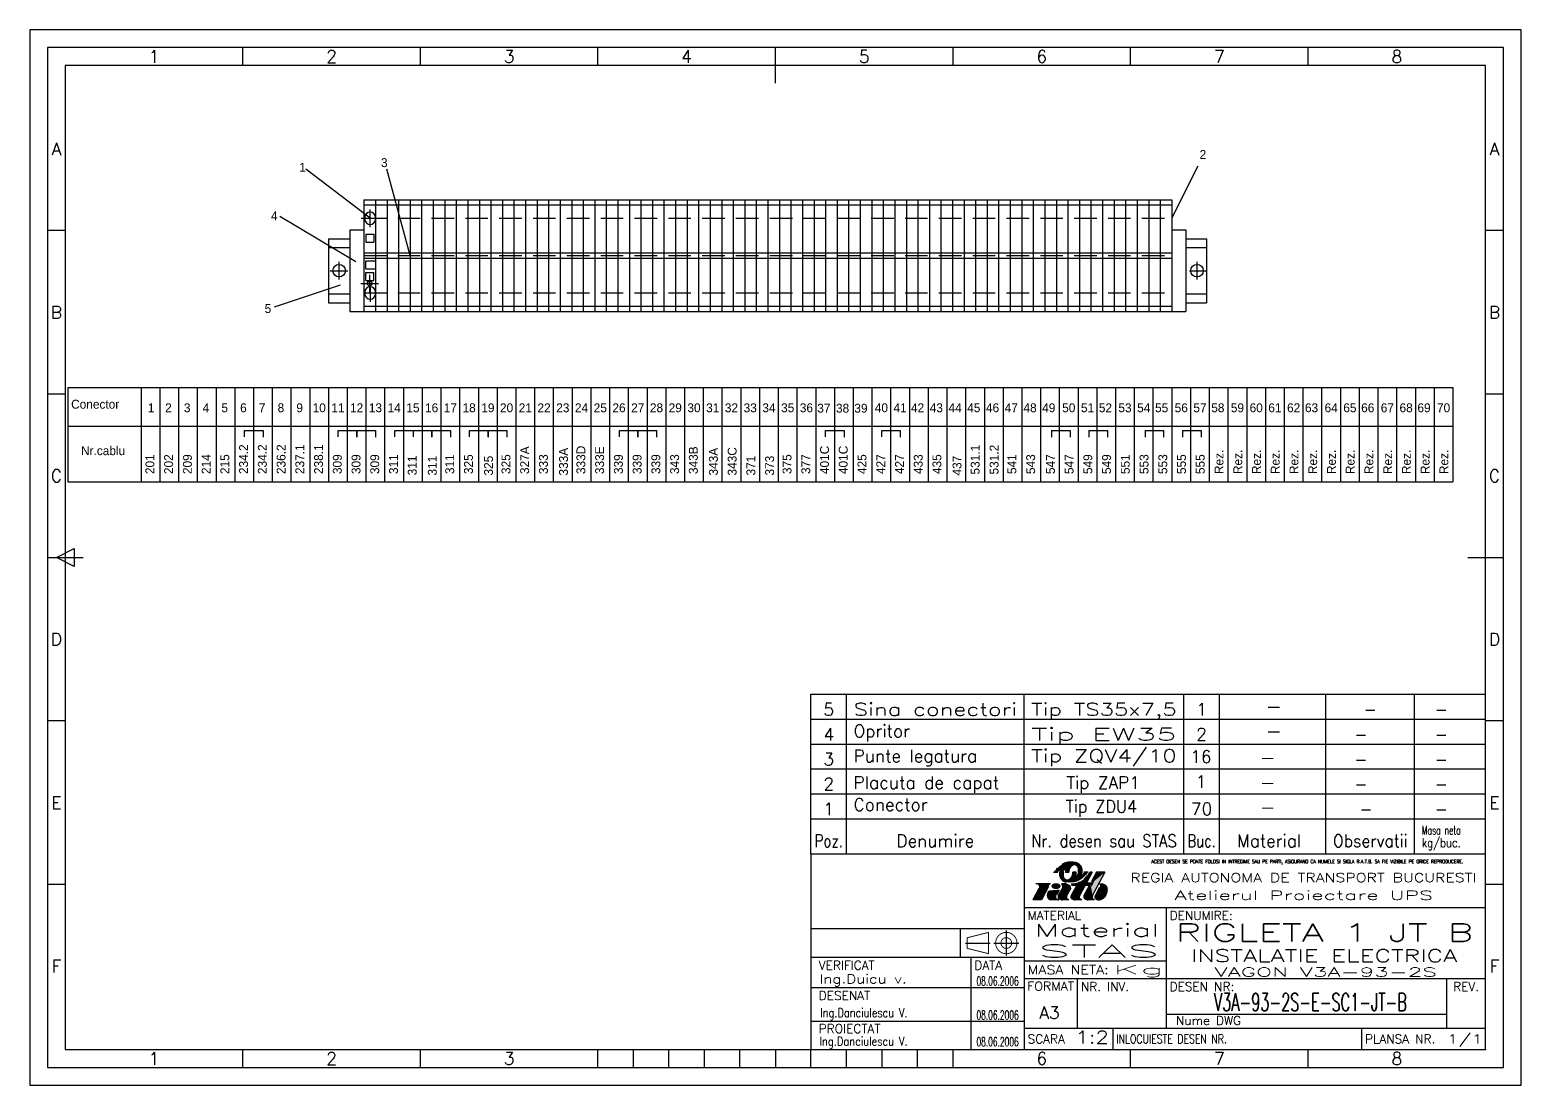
# Model space of a CAD drawing. Header units: millimetres. Extents: x 56 to 476, y 12 to 309.
import ezdxf
from ezdxf.enums import TextEntityAlignment as Align

# ---------------------------------------------------------------- set-up
doc = ezdxf.new("R2010")
doc.units = ezdxf.units.MM
doc.linetypes.add('DASHED2', pattern=[9.525, 6.35, -3.175])
doc.layers.add('LIN_GR', color=3, linetype='Continuous')
doc.layers.add('LIN_SUB', color=7, linetype='Continuous')
doc.styles.add('ISO', font='SIMPLEX.SHX')
doc.styles.add('ISOCP', font='SIMPLEX.SHX')
doc.styles.add('ROMANC', font='romanc')

# ---------------------------------------------------------------- blocks, each defined once
blk = doc.blocks.new('ind3_12')
at = {"color": 70}
for p, q in [((0, 55), (-190, 55)), ((-190, 55), (-190, 0)), ((-130, 55), (-130, 0)), ((-130, 40), (0, 40)), ((-190, 26), (-130, 26))]:
    blk.add_line(p, q, dxfattribs=at)
at = {"color": 40}
for p, q in [((-122.56, 46.63), (-126.68, 46.63)), ((-121.71, 49.9), (-120.46, 49.9)), ((-118.05, 46.63), (-119.46, 46.63)), ((-118.34, 49.9), (-117.36, 49.9)), ((-115.18, 46.28), (-116.74, 43.36)), ((-116.7, 46.63), (-116.29, 46.65)), ((-116.6, 46.28), (-115.18, 46.28)), ((-115.31, 49.9), (-116.29, 49.9)), ((-116.29, 46.65), (-115.69, 46.73)), ((-115.69, 46.73), (-115.27, 46.82)), ((-115.27, 46.82), (-114.78, 46.97)), ((-114.78, 46.97), (-114.27, 47.24)), ((-112.77, 46.28), (-114.38, 43.26)), ((-111.94, 49.9), (-113.19, 49.9)), ((-112.95, 48.16), (-112.68, 48.4)), ((-112.77, 46.28), (-111.36, 46.28)), ((-112.68, 48.4), (-112.61, 48.47)), ((-110.84, 49.9), (-112.41, 46.97)), ((-112.41, 46.97), (-110.99, 46.97)), ((-110.84, 49.9), (-111.36, 49.9)), ((-110.99, 46.97), (-111.36, 46.28)), ((-110.41, 47.32), (-111.15, 45.93)), ((-109.64, 49.9), (-111.01, 47.32)), ((-111.01, 47.32), (-110.41, 47.32)), ((-107.23, 49.9), (-110.77, 43.26)), ((-107.23, 49.9), (-109.64, 49.9)), ((-108.78, 46.63), (-108.09, 46.63)), ((-125.82, 45.38), (-127.54, 42.15)), ((-125.13, 42.15), (-127.54, 42.15)), ((-123.11, 45.94), (-125.13, 42.15)), ((-120.23, 42.15), (-122.21, 42.15)), ((-120.12, 44.91), (-120.81, 43.6)), ((-119.12, 45.67), (-120.36, 43.36)), ((-117.39, 42.15), (-119.15, 42.15)), ((-116.85, 45.42), (-118, 43.26)), ((-117.39, 42.15), (-117.72, 42.33)), ((-113.77, 42.15), (-115.53, 42.15)), ((-113.77, 42.15), (-114.1, 42.33)), ((-111.75, 45.93), (-113.13, 43.36)), ((-110.16, 42.15), (-111.92, 42.15)), ((-111.75, 45.93), (-111.15, 45.93)), ((-110.16, 42.15), (-110.49, 42.33)), ((-108.74, 45.59), (-109.99, 43.26))]:
    blk.add_line(p, q, dxfattribs=at)
at = {"color": 240}
for p, q in [((-90, 40), (-90, 6)), ((-130, 34), (-190, 34)), ((-148, 34), (-148, 26)), ((-146.5, 30), (-139.5, 30)), ((-138.5, 30), (-131.5, 30)), ((-135, 33.5), (-135, 26.5)), ((-145, 26), (-145, 0)), ((-130, 25), (-90, 25)), ((-190, 17.5), (-130, 17.5)), ((-130, 20), (0, 20)), ((-115, 20), (-115, 6)), ((-11, 20), (-11, 6)), ((-90, 10), (-11, 10)), ((-190, 8), (-130, 8)), ((-130, 6), (0, 6)), ((-105, 6), (-105, 0)), ((-35, 6), (-35, 0))]:
    blk.add_line(p, q, dxfattribs=at)
at = {"color": 40}
for points in [[(-114.74, 49.9, 0.04888), (-114.64, 50.37, 0.067418), (-114.64, 50.71, 0.012512), (-114.71, 51.12, 0.046313), (-114.74, 51.23, 0.02866), (-114.83, 51.43, 0.04799), (-114.9, 51.53, 0.027533), (-115.01, 51.65, 0.02878), (-115.12, 51.74, 0.020408), (-115.27, 51.85, 0.028785), (-115.38, 51.91, 0.02307), (-115.48, 51.96, 0.025276), (-115.58, 51.99, 0.029587), (-115.69, 52.01, 0.0261), (-115.8, 52.02, 0.034106), (-115.93, 52.02, 0.03305), (-116.05, 52, 0.031407), (-116.17, 51.97, 0.027201), (-116.3, 51.91, 0.027571), (-116.45, 51.82, 0.032433), (-116.58, 51.73, 0.017982), (-116.7, 51.62, 0.025528), (-116.79, 51.53, 0.009898), (-116.89, 51.41, 0.014131), (-116.96, 51.31, 0.005952), (-117.02, 51.22, 0.007874), (-117.06, 51.15, 0.013516), (-117.13, 51.03, 0.012262), (-117.2, 50.9, 0.010996), (-117.25, 50.78, 0.020912), (-117.28, 50.71, 0.006638), (-117.28, 50.69, 0.003922), (-117.3, 50.64, 0.014081), (-117.33, 50.52, 0.011261), (-117.36, 50.37, 0.018498), (-117.36, 50.34, 0.00311), (-117.38, 50.18, 0.039527), (-117.38, 50.07, 0.0256), (-117.36, 49.9)], [(-113.68, 49.9, 0.047001), (-113.61, 50.39, 0.072657), (-113.64, 50.71, 0.024176), (-113.81, 51.3, 0.05712), (-113.92, 51.53, 0.02409), (-114.05, 51.71, 0.014395), (-114.28, 51.99, 0.046768), (-114.45, 52.15, 0.031027), (-114.74, 52.35)], [(-119.97, 49.9, 0.047001), (-120.05, 49.4, 0.072657), (-120.01, 49.08, 0.024176), (-119.84, 48.49, 0.05712), (-119.73, 48.26, 0.02409), (-119.6, 48.09, 0.014395), (-119.38, 47.81, 0.046768), (-119.2, 47.65, 0.031027), (-118.91, 47.44)], [(-118.91, 49.9, 0.04888), (-119.02, 49.43, 0.067418), (-119.01, 49.08, 0.012512), (-118.94, 48.67, 0.046313), (-118.91, 48.56, 0.02866), (-118.82, 48.37, 0.04799), (-118.75, 48.26, 0.027533), (-118.64, 48.15, 0.02878), (-118.53, 48.05, 0.020408), (-118.39, 47.95, 0.028785), (-118.28, 47.88, 0.02307), (-118.17, 47.84, 0.025276), (-118.07, 47.8, 0.029587), (-117.97, 47.78, 0.0261), (-117.85, 47.77, 0.034106), (-117.73, 47.77, 0.03305), (-117.6, 47.79, 0.031407), (-117.48, 47.83, 0.027201), (-117.36, 47.88, 0.027571), (-117.2, 47.97, 0.032433), (-117.07, 48.06, 0.017982), (-116.95, 48.18, 0.025528), (-116.87, 48.26, 0.009898), (-116.76, 48.39, 0.014131), (-116.7, 48.48, 0.005952), (-116.63, 48.57, 0.007874), (-116.59, 48.64, 0.013516), (-116.52, 48.76, 0.012262), (-116.45, 48.9, 0.010996), (-116.4, 49.02, 0.020912), (-116.38, 49.08, 0.006638), (-116.37, 49.11, 0.003922), (-116.35, 49.16, 0.014081), (-116.32, 49.28, 0.011261), (-116.29, 49.42, 0.018498), (-116.29, 49.45, 0.00311), (-116.27, 49.61, 0.039527), (-116.27, 49.73, 0.0256), (-116.29, 49.9)]]:
    blk.add_lwpolyline(points, format="xyb", dxfattribs=at)
at = {"color": 40, "flags": 128}
blk.add_lwpolyline([(-108.71, 42.18, 0.07519), (-108.1, 42.37, 0.103495), (-107.27, 43.01, 0.091904), (-106.74, 43.94, 0.085107), (-106.54, 45.08, 0.085107)], format="xyb", dxfattribs=at)
at = {"color": 240}
for points in [[(-146, 31.5, 0.25, 0.25, 0), (-140, 33, 0.25, 0.25, 0), (-140, 27, 0.25, 0.25, 0), (-146, 28.5, 0.25, 0.25, 0)], [(-135, 31.5, 0.25, 0.25, 1), (-135, 28.5, 0.25, 0.25, 1)]]:
    blk.add_lwpolyline(points, format="xyseb", close=True, dxfattribs=at)
blk.add_lwpolyline([(-135, 33, 0.25, 0.25, 1), (-135, 27, 0.25, 0.25, 1), (-135, 33, 0.25, 0.25, 1)], format="xyseb", dxfattribs=at)
at = {"color": 40}
for centre, radius, start, end in [((-96.55, 26.7), 34.29, 134.6817, 135.4865), ((-117.71, 49.53), 2.3, 144.0002, 170.76), ((-117.8, 49.83), 2.74, 113.911, 122.24), ((-115.81, 45.34), 7.65, 108.9325, 113.911), ((-115.07, 49.86), 3.27, 161.7905, 179.2848), ((-117.59, 50.52), 2.17, 96.8211, 108.9325), ((-116.41, 40.67), 12.1, 91.6964, 96.8211), ((-116.61, 47.25), 5.51, 78.6042, 91.6964), ((-116, 50.28), 2.42, 58.8019, 78.6042), ((-119.73, 46), 0.689, 331.9275, 66.4849), ((-117.66, 49.52), 2.42, 238.8019, 258.6042), ((-118.58, 49.94), 3.27, 341.7905, 359.2848), ((-115.94, 50.27), 2.3, 324.0002, 350.76), ((-145.94, 81.79), 47.13, 315, 315.973), ((-113.12, 49.86), 0.893, 316.8981, 318.6566), ((-115.09, 51.98), 4.23, 315.973, 321.3402), ((-122.28, 57.73), 13.43, 321.3402, 324.353), ((-108.09, 45.08), 1.55, 0, 90), ((-122.21, 43.44), 1.29, 94.5979, 270), ((-177.94, 750.15), 707.62, 274.50891, 274.68697), ((-120.23, 42.84), 0.689, 201.8729, 270), ((-119.75, 43.03), 0.689, 151.9275, 234.4615), ((-119.15, 43.87), 1.72, 234.4615, 270), ((-117.39, 42.94), 0.689, 151.9275, 241.9275), ((-116.14, 43.03), 0.689, 151.9275, 234.4615), ((-115.53, 43.87), 1.72, 234.4615, 270), ((-113.78, 42.94), 0.689, 151.9275, 241.9275), ((-112.52, 43.03), 0.689, 151.9275, 234.4615), ((-111.92, 43.87), 1.72, 234.4615, 270), ((-110.16, 42.94), 0.689, 151.9275, 241.9275), ((-109.38, 42.94), 0.689, 151.9275, 242.7821), ((-108.99, 43.7), 1.55, 242.7821, 280.2311)]:
    blk.add_arc(centre, radius, start, end, dxfattribs=at)
blk.add_point((0, 0))
for points in [[(-121.71, 49.9), (-120.46, 49.9), (-121.21, 50.52), (-120.18, 50.33)], [(-121.21, 50.52), (-120.18, 50.33), (-120.72, 51.03), (-119.93, 50.59)], [(-120.72, 51.03), (-119.93, 50.59), (-120.22, 51.49), (-119.57, 50.88)], [(-120.22, 51.49), (-119.57, 50.88), (-119.6, 51.93), (-118.18, 50.88)], [(-119.84, 50.38), (-118.6, 50.45), (-119.97, 49.9), (-118.91, 49.9)], [(-119.57, 50.88), (-118.18, 50.88), (-119.84, 50.38), (-118.6, 50.45)], [(-119.6, 51.93), (-118.18, 50.88), (-118.87, 52.35), (-118.18, 50.88)], [(-118.87, 52.35), (-118.18, 50.88), (-118.21, 52.6), (-118.18, 50.88)], [(-117.31, 50.61), (-118.27, 50.54), (-117.37, 50.27), (-118.32, 50.22)], [(-117.09, 51.1), (-118.18, 50.88), (-117.31, 50.61), (-118.27, 50.54)], [(-118.21, 52.6), (-118.18, 50.88), (-117.81, 52.68), (-118.18, 50.88)], [(-116.87, 52.76), (-118.18, 50.88), (-116.31, 52.75), (-118.18, 50.88)], [(-117.81, 52.68), (-118.18, 50.88), (-116.87, 52.76), (-118.18, 50.88)], [(-116.08, 51.99), (-116.31, 52.75), (-116.62, 51.7), (-118.18, 50.88)], [(-116.62, 51.7), (-118.18, 50.88), (-117.09, 51.1), (-118.18, 50.88)], [(-115.84, 51.99), (-116.08, 51.99), (-116.32, 51.86)], [(-116.31, 52.75), (-115.41, 52.63), (-115.84, 52.71)], [(-115.54, 51.98), (-115.41, 52.63), (-116.08, 51.99), (-116.31, 52.75)], [(-115.84, 51.99), (-115.54, 51.98), (-115.91, 51.97), (-115.51, 51.96)], [(-115.73, 51.96), (-115.33, 51.85), (-115.51, 51.96)], [(-115.09, 51.72), (-114.87, 52.42), (-115.54, 51.98), (-115.41, 52.63)], [(-115.41, 52.63), (-114.87, 52.42), (-115.11, 52.53)], [(-114.87, 51.48), (-114.18, 51.87), (-115.09, 51.72), (-114.87, 52.42)], [(-114.87, 52.42), (-114.18, 51.87), (-114.48, 52.17)], [(-114.68, 50.99), (-113.86, 51.41), (-114.87, 51.48), (-114.18, 51.87)], [(-114.63, 50.55), (-113.67, 50.85), (-114.68, 50.99), (-113.86, 51.41)], [(-114.65, 50.25), (-113.62, 50.26), (-114.63, 50.55), (-113.67, 50.85)], [(-113.67, 50.85), (-113.62, 50.26), (-113.61, 50.56)], [(-126.68, 46.63), (-122.56, 46.63), (-126.26, 46.53), (-122.84, 46.34)], [(-126.26, 46.53), (-122.84, 46.34), (-125.96, 46.29), (-123.05, 46.05)], [(-123.05, 46.05), (-125.96, 46.29), (-123.11, 45.94), (-125.77, 45.87)], [(-122.2, 46.34), (-122.22, 45.73), (-122.28, 46.18), (-122.28, 45.84)], [(-122.07, 46.5), (-122.04, 45.53), (-122.2, 46.34), (-122.22, 45.73)], [(-121.94, 46.59), (-121.9, 45.43), (-122.07, 46.5), (-122.04, 45.53)], [(-121.78, 46.68), (-121.71, 45.34), (-121.94, 46.59), (-121.9, 45.43)], [(-121.62, 46.75), (-121.56, 45.28), (-121.78, 46.68), (-121.71, 45.34)], [(-121.46, 46.79), (-121.43, 45.25), (-121.62, 46.75), (-121.56, 45.28)], [(-121.33, 46.82), (-121.31, 45.23), (-121.46, 46.79), (-121.43, 45.25)], [(-121.21, 46.83), (-121.2, 45.22), (-121.33, 46.82), (-121.31, 45.23)], [(-121.21, 46.83), (-121.1, 46.84), (-121.09, 45.21)], [(-121.09, 45.21), (-120.9, 45.21), (-121.21, 46.83), (-121.2, 45.22)], [(-121.1, 46.84), (-120.91, 46.84), (-121.09, 45.21), (-120.9, 45.21)], [(-120.9, 45.21), (-120.91, 46.84), (-120.81, 45.22), (-120.81, 46.83)], [(-120.81, 45.22), (-120.81, 46.83), (-120.68, 45.23), (-120.69, 46.82)], [(-120.68, 45.23), (-120.69, 46.82), (-120.56, 45.25), (-120.55, 46.79)], [(-120.56, 45.25), (-120.55, 46.79), (-120.42, 45.29), (-120.43, 46.76)], [(-120.42, 45.29), (-120.43, 46.76), (-120.27, 45.34), (-120.27, 46.7)], [(-120.27, 45.34), (-120.27, 46.7), (-120.14, 45.41), (-120.13, 46.63)], [(-120.14, 45.41), (-120.13, 46.63), (-119.97, 45.52), (-119.99, 46.54)], [(-119.97, 49.9), (-118.91, 49.9), (-120.05, 49.4), (-119, 49.53)], [(-120.05, 49.4), (-119, 49.53), (-119.94, 48.79), (-119, 49.02)], [(-120.05, 49.4), (-119.94, 48.79), (-120.04, 49.24)], [(-120.04, 49.24), (-119.94, 48.79), (-120.03, 49.13)], [(-119.97, 45.52), (-119.99, 46.54), (-119.84, 45.65), (-119.88, 46.44)], [(-119.94, 48.79), (-119, 49.02), (-119.72, 48.25), (-118.92, 48.6)], [(-119.84, 45.65), (-119.88, 46.44), (-119.74, 45.8), (-119.77, 46.3)], [(-119.74, 45.8), (-119.77, 46.3), (-119.71, 45.9), (-119.72, 46.2)], [(-119.72, 48.25), (-118.92, 48.6), (-119.33, 47.76), (-118.75, 48.27)], [(-119.72, 46.2), (-119.71, 45.9), (-119.7, 46.13), (-119.69, 46.02)], [(-119.46, 46.63), (-118.05, 46.63), (-119.08, 46.21), (-117.05, 46.31)], [(-119.33, 47.76), (-118.75, 48.27), (-118.77, 47.37), (-118.43, 47.98)], [(-119.25, 46.4), (-119.09, 46.04), (-119.08, 46.21)], [(-119.08, 46.21), (-117.05, 46.31), (-119.12, 45.67), (-116.78, 45.9)], [(-118.77, 47.37), (-118.43, 47.98), (-118.32, 47.19), (-118.12, 47.82)], [(-117.37, 50.27), (-118.32, 50.22), (-117.36, 49.9), (-118.34, 49.9)], [(-118.32, 47.19), (-118.12, 47.82), (-117.71, 47.07), (-117.72, 47.77)], [(-118.05, 46.63), (-117.05, 46.31), (-117.7, 46.59), (-117.41, 46.5)], [(-117.71, 47.07), (-117.72, 47.77), (-117.14, 47.03), (-117.33, 47.9)], [(-117.14, 47.03), (-117.33, 47.9), (-116.45, 47.06), (-117.04, 48.09)], [(-117.05, 46.31), (-116.78, 45.9), (-116.88, 46.12)], [(-116.45, 47.06), (-117.04, 48.09), (-115.94, 47.1), (-116.74, 48.42)], [(-116.7, 48.48), (-115.12, 47.31), (-116.74, 48.42)], [(-116.7, 48.48), (-116.7, 48.48), (-116.74, 48.42)], [(-115.94, 47.1), (-116.74, 48.42), (-115.12, 47.31), (-116.74, 48.42)], [(-115.18, 46.28), (-112.77, 46.28), (-116.74, 43.36), (-114.38, 43.26)], [(-116.45, 48.9), (-115.12, 47.31), (-116.7, 48.48)], [(-116.22, 46.66), (-116.7, 46.63), (-116.6, 46.28)], [(-116.6, 46.28), (-111.36, 46.28), (-116.22, 46.66), (-112.41, 46.97)], [(-116.4, 49.03), (-115.48, 48.92), (-116.45, 48.9), (-115.12, 47.31)], [(-116.29, 49.44), (-115.35, 49.44), (-116.4, 49.03), (-115.48, 48.92)], [(-116.29, 49.9), (-115.31, 49.9), (-116.29, 49.44), (-115.35, 49.44)], [(-116.22, 46.66), (-115.25, 46.82), (-115, 46.76)], [(-115.48, 48.92), (-114.09, 48.92), (-115.01, 49.4), (-113.85, 49.33)], [(-115.48, 48.92), (-114.59, 48.13), (-115.12, 47.31)], [(-115.48, 48.92), (-114.09, 48.92), (-114.18, 47.78), (-115.12, 47.31)], [(-115.25, 46.82), (-114.79, 46.97), (-115, 46.76)], [(-115.01, 49.4), (-113.85, 49.33), (-114.75, 49.87), (-113.72, 49.72)], [(-115, 46.76), (-115, 46.76), (-114.79, 46.97), (-114.45, 46.8)], [(-114.35, 47.19), (-112.41, 46.97), (-114.79, 46.97), (-114.45, 46.8)], [(-114.75, 49.87), (-113.72, 49.72), (-114.65, 50.25), (-113.62, 50.26)], [(-114.09, 48.92), (-114.18, 47.78), (-114.59, 48.13)], [(-113.9, 47.46), (-112.41, 46.97), (-114.35, 47.19), (-112.41, 46.97)], [(-114.09, 48.92), (-113.61, 48.17), (-114.18, 47.78)], [(-113.69, 49.23), (-112.95, 48.75), (-114.09, 48.92), (-113.61, 48.17)], [(-113.49, 47.75), (-113.9, 47.46), (-112.41, 46.97)], [(-113.4, 49.55), (-112.44, 49.28), (-113.69, 49.23), (-112.95, 48.75)], [(-113.03, 48.1), (-112.41, 46.97), (-113.49, 47.75), (-112.41, 46.97)], [(-113.19, 49.9), (-111.94, 49.9), (-113.4, 49.55), (-112.44, 49.28)], [(-112.65, 48.42), (-112.41, 46.97), (-113.03, 48.1), (-112.41, 46.97)], [(-112.22, 48.86), (-112.41, 46.97), (-112.65, 48.42), (-112.41, 46.97)], [(-111.36, 49.9), (-110.84, 49.9), (-111.76, 49.37), (-112.41, 46.97)], [(-111.76, 49.37), (-112.41, 46.97), (-112.22, 48.86), (-112.41, 46.97)], [(-112.41, 46.97), (-110.99, 46.97), (-111.36, 46.28)], [(-110.41, 47.32), (-107.23, 49.9), (-111.15, 45.93), (-110.73, 43.34)], [(-109.64, 49.9), (-107.23, 49.9), (-111.01, 47.32), (-110.41, 47.32)], [(-108.78, 46.63), (-108.43, 46.63), (-108.69, 46.43), (-108.49, 46.44)], [(-108.74, 45.59), (-108.09, 46.63), (-108.66, 45.8)], [(-108.74, 45.59), (-106.98, 46.16), (-108.09, 46.63)], [(-108.69, 46.43), (-108.49, 46.44), (-108.64, 46.23), (-108.56, 46.21)], [(-108.43, 46.63), (-108.63, 46.02), (-108.09, 46.63), (-108.66, 45.8)], [(-108.66, 45.8), (-108.66, 45.8), (-108.43, 46.63), (-108.63, 46.02)], [(-108.64, 46.23), (-108.56, 46.21), (-108.63, 46.02)], [(-108.09, 46.63), (-106.98, 46.16), (-107.61, 46.55), (-107.23, 46.37)], [(-125.82, 45.38), (-123.11, 45.94), (-127.54, 42.15), (-125.13, 42.15)], [(-125.76, 45.63), (-123.11, 45.94), (-125.82, 45.38)], [(-125.77, 45.87), (-123.11, 45.94), (-125.76, 45.63), (-123.11, 45.94)], [(-123.17, 44.3), (-120.81, 43.6), (-123.49, 43.38), (-120.95, 43.16)], [(-123.17, 44.3), (-123.49, 43.38), (-123.29, 44.14), (-123.45, 43.79)], [(-123.49, 43.38), (-120.95, 43.16), (-123.49, 43.38), (-120.87, 42.58)], [(-123.49, 43.38), (-123.1, 42.51), (-123.42, 43), (-123.25, 42.69)], [(-123.49, 43.38), (-120.87, 42.58), (-123.1, 42.51), (-120.62, 42.27)], [(-122.31, 44.73), (-120.12, 44.91), (-123.17, 44.3), (-120.81, 43.6)], [(-122.31, 44.73), (-123.17, 44.3), (-122.7, 44.64), (-123.04, 44.43)], [(-123.1, 42.51), (-122.21, 42.15), (-122.93, 42.37), (-122.61, 42.22)], [(-123.1, 42.51), (-120.62, 42.27), (-122.21, 42.15), (-120.23, 42.15)], [(-122.28, 46.18), (-122.28, 45.84), (-122.31, 46.03)], [(-120.42, 42.88), (-120.36, 43.36), (-120.43, 43.1)], [(-120.36, 43.36), (-116.85, 45.42), (-120.42, 42.88), (-118, 43.26)], [(-120.42, 42.88), (-118, 43.26), (-120.15, 42.47), (-118.06, 42.75)], [(-120.15, 42.47), (-120.42, 42.88), (-120.32, 42.64)], [(-119.12, 45.67), (-116.78, 45.9), (-120.36, 43.36), (-116.85, 45.42)], [(-120.15, 42.47), (-118.06, 42.75), (-119.15, 42.15), (-117.72, 42.33)], [(-119.15, 42.15), (-120.15, 42.47), (-119.72, 42.25)], [(-119.15, 42.15), (-117.72, 42.33), (-117.39, 42.15)], [(-118.02, 43.03), (-117.9, 42.55), (-118.06, 42.75)], [(-116.78, 45.9), (-116.85, 45.42), (-116.77, 45.67)], [(-116.74, 43.36), (-116.81, 42.88), (-116.82, 43.14)], [(-116.74, 43.36), (-114.38, 43.26), (-116.81, 42.88), (-114.44, 42.75)], [(-116.52, 42.46), (-116.81, 42.88), (-116.71, 42.66)], [(-116.81, 42.88), (-114.44, 42.75), (-116.52, 42.46), (-114.12, 42.34)], [(-115.53, 42.15), (-116.54, 42.47), (-116.1, 42.25)], [(-116.52, 42.46), (-114.12, 42.34), (-115.53, 42.15), (-113.77, 42.15)], [(-114.42, 42.94), (-114.29, 42.55), (-114.44, 42.75)], [(-114.36, 43.31), (-114.4, 43.15), (-114.38, 43.26)], [(-113.13, 43.36), (-113.19, 42.89), (-113.2, 43.13)], [(-113.13, 43.36), (-110.77, 43.26), (-113.19, 42.89)], [(-113.19, 42.89), (-110.77, 43.26), (-110.82, 42.72)], [(-112.92, 42.47), (-113.19, 42.89), (-113.1, 42.66)], [(-113.19, 42.89), (-110.82, 42.72), (-112.92, 42.47)], [(-111.75, 45.93), (-111.15, 45.93), (-113.13, 43.36), (-110.77, 43.26)], [(-112.92, 42.47), (-110.82, 42.72), (-111.92, 42.15)], [(-111.92, 42.15), (-112.92, 42.47), (-112.49, 42.25)], [(-110.82, 42.72), (-111.92, 42.15), (-110.49, 42.33)], [(-110.49, 42.33), (-110.16, 42.15), (-111.92, 42.15)], [(-111.15, 45.93), (-110.77, 43.26), (-110.73, 43.34)], [(-110.8, 42.98), (-110.66, 42.53), (-110.82, 42.72)], [(-110.73, 43.34), (-110.78, 43.14), (-110.77, 43.26)], [(-109.99, 43.26), (-110.04, 42.73), (-110.07, 42.99)], [(-110.04, 42.73), (-109.99, 43.26), (-109.7, 42.32)], [(-109.7, 42.32), (-110.04, 42.73), (-109.91, 42.5)], [(-109.99, 43.26), (-108.74, 45.59), (-106.74, 43.94)], [(-109.99, 43.26), (-107.27, 43.01), (-106.74, 43.94)], [(-109.99, 43.26), (-108.1, 42.37), (-107.27, 43.01)], [(-109.99, 43.26), (-108.71, 42.18), (-108.1, 42.37)], [(-109.99, 43.26), (-109.7, 42.32), (-108.71, 42.18)], [(-108.71, 42.18), (-109.7, 42.32), (-109.23, 42.17)], [(-109.7, 42.32), (-109.7, 42.32), (-108.71, 42.18)], [(-108.74, 45.59), (-106.54, 45.08), (-106.98, 46.16)], [(-108.74, 45.59), (-106.74, 43.94), (-106.54, 45.08)], [(-107.27, 43.01), (-108.1, 42.37), (-107.66, 42.64)], [(-106.74, 43.94), (-107.27, 43.01), (-106.96, 43.45)], [(-106.98, 46.16), (-106.54, 45.08), (-106.83, 45.98), (-106.62, 45.57)], [(-106.54, 45.08), (-106.74, 43.94), (-106.59, 44.51)]]:
    blk.add_solid(points, dxfattribs=at)
at = {"color": 40, "style": 'ISO', "width": 0.77078}
blk.add_text('ACEST DESEN SE POATE FOLOSI IN INTREGIME SAU PE PARTI, ASIGURAND CA NUMELE SI SIGLA R.A.T.B. SA FIE VIZIBILE PE ORICE REPRODUCERE.', height=1, dxfattribs=at).set_placement((-94.13, 52.45), (-6.3, 52.45), align=Align.FIT)
at = {"color": 240}
for s, style, width, p, p2 in [('REGIA AUTONOMA DE TRANSPORT BUCURESTI', 'ROMANC', 1.063101, (-100.04, 47.17), (-2.58, 47.17)), ('Atelierul Proiectare UPS', 'ROMANC', 1.425107, (-87.65, 42.18), (-14.86, 42.18)), ('MASA NETA:', 'ISO', 1.009422, (-129, 21.25), (-106.17, 21.25)), ('FORMAT', 'ISO', 0.917397, (-129.11, 16.61), (-115.89, 16.61)), ('INLOCUIESTE DESEN NR.', 'ISO', 0.687691, (-104, 1.75), (-72.89, 1.75))]:
    blk.add_text(s, height=2.5, dxfattribs=dict(at, style=style, width=width)).set_placement(p, p2, align=Align.FIT)
at = {"color": 240, "style": 'ISO'}
for s, p in [('MATERIAL', (-129, 36.5)), ('DENUMIRE:', (-89, 36.5)), ('VERIFICAT', (-187.81, 22.5)), ('DATA', (-144, 22.5)), ('NR. INV.', (-114, 16.5)), ('DESEN NR:', (-89, 16.5)), ('DESENAT', (-187.81, 13.97)), ('PROIECTAT', (-187.81, 4.66)), ('SCARA', (-129, 1.75)), ('PLANSA NR.', (-34, 1.75))]:
    blk.add_text(s, height=2.5, dxfattribs=at).set_placement(p)
blk.add_text('REV.', height=2.5, dxfattribs=at).set_placement((-5.5, 17.75), align=Align.MIDDLE)
at = {"color": 50, "style": 'ISO'}
for tag, height, width, p, p2 in [('MATERIAL', 3.5, 1.837708, (-127.1, 31.84), (-91.87, 31.84)), ('STAS_MATERIAL', 3.5, 2.784754, (-126.09, 25.95), (-91.75, 25.95)), ('ANSAMBLU', 3.5, 2.48631, (-83.01, 24.67), (-8.01, 24.67)), ('VERIFICAT', 2.5, 0.86708, (-187.61, 18.63), (-163.04, 18.63)), ('DESENAT', 2.5, 1.026691, (-187.39, 9.14), (-162.83, 9.14)), ('SCARA', 3.5, 1.565143, (-115.5, 1.75), (-106.11, 1.75)), ('PROIECTAT', 2.5, 1.037581, (-187.61, 1.12), (-162.78, 1.12))]:
    blk.add_attdef(tag, text='', height=height, dxfattribs=dict(at, width=width)).set_placement(p, p2, align=Align.FIT)
at = {"color": 70, "style": 'ISO'}
for tag, width, p, p2 in [('DENUMIRE_DESEN', 1.844561, (-87.29, 30.44), (-3.41, 30.44)), ('NUMAR_DESEN', 1.112195, (-76.49, 10.87), (-22.2, 10.87))]:
    blk.add_attdef(tag, text='', height=5, dxfattribs=dict(at, width=width)).set_placement(p, p2, align=Align.FIT)
at = {"color": 240, "style": 'ISO'}
for tag, width, p, p2 in [('MASA', 3.701178, (-105.03, 21.25), (-90.49, 21.25)), ('SUBANSAMBLU', 3.628523, (-76.35, 20.58), (-13.71, 20.58)), ('DATA', 0.588678, (-143.42, 18.04), (-131.51, 18.04)), ('DATA', 0.588678, (-143.42, 8.49), (-131.51, 8.49)), ('PLANSA', 1.983142, (-10.91, 1.75), (-0.76, 1.75)), ('DATA', 0.588678, (-143.42, 0.97), (-131.51, 0.97))]:
    blk.add_attdef(tag, text='', height=2.5, dxfattribs=dict(at, width=width)).set_placement(p, p2, align=Align.FIT)
at = {"color": 50, "style": 'ISO'}
blk.add_attdef('FORMAT', text='', height=3.5, dxfattribs=at).set_placement((-122.83, 8.67), align=Align.CENTER)
at = {"color": 240, "style": 'ISO'}
blk.add_attdef('NUME_DWG', (-87.2, 6.95), '', height=2.5, dxfattribs=at)

msp = doc.modelspace()

# ---------------------------------------------------------------- linework, layer by layer
at = {"color": 70}
for p, q in [((116.09, 298.66), (116.09, 303.66)), ((166.09, 298.66), (166.09, 303.66)), ((216.09, 298.66), (216.09, 303.66)), ((266.09, 293.66), (266.09, 303.66)), ((316.09, 298.66), (316.09, 303.66)), ((366.09, 298.66), (366.09, 303.66)), ((416.09, 298.66), (416.09, 303.66)), ((66.09, 252.16), (61.09, 252.16)), ((471.09, 252.16), (466.09, 252.16)), ((66.09, 206.16), (61.09, 206.16)), ((471.09, 206.16), (466.09, 206.16)), ((61.09, 160.16), (71.09, 160.16)), ((63.59, 160.16), (68.59, 162.66)), ((68.59, 157.66), (63.59, 160.16)), ((68.59, 162.66), (68.59, 157.66)), ((461.09, 160.16), (471.09, 160.16)), ((66.09, 114.16), (61.09, 114.16)), ((471.09, 114.16), (466.09, 114.16)), ((66.09, 68.16), (61.09, 68.16)), ((471.09, 68.16), (466.09, 68.16)), ((116.09, 16.66), (116.09, 21.66)), ((166.09, 16.66), (166.09, 21.66)), ((216.09, 16.66), (216.09, 21.66)), ((226.09, 16.66), (226.09, 21.66)), ((236.09, 16.66), (236.09, 21.66)), ((246.09, 16.66), (246.09, 21.66)), ((256.09, 16.66), (256.09, 21.66)), ((266.09, 21.66), (266.09, 16.66)), ((276.09, 16.66), (276.09, 21.66)), ((286.09, 16.66), (286.09, 21.66)), ((296.09, 16.66), (296.09, 21.66)), ((306.09, 16.66), (306.09, 21.66)), ((316.09, 16.66), (316.09, 21.66)), ((366.09, 16.66), (366.09, 21.66)), ((416.09, 16.66), (416.09, 21.66)), ((216.09, 16.66), (316.09, 16.66))]:
    msp.add_line(p, q, dxfattribs=at)
at = {"color": 1}
for p, q in [((151.94, 255.62), (133.82, 269.43)), ((163.19, 245.12), (156.64, 269.43)), ((377.69, 255.62), (385.08, 270.41)), ((151.94, 253.12), (151.94, 258.12)), ((147.86, 243.38), (126.47, 256.1)), ((149.44, 255.62), (154.44, 255.62)), ((143.5, 236.81), (124.91, 230.61)), ((151.94, 237.12), (151.94, 232.12)), ((276.09, 121.66), (466.09, 121.66)), ((276.09, 114.66), (466.09, 114.66)), ((276.09, 107.66), (466.09, 107.66)), ((276.09, 100.66), (466.09, 100.66)), ((276.09, 93.66), (466.09, 93.66))]:
    msp.add_line(p, q, dxfattribs=at)
at = {"color": 2}
for p, q in [((150.19, 260.87), (377.69, 260.87)), ((150.19, 260.87), (150.19, 229.37)), ((153.44, 260.87), (153.44, 229.37)), ((156.69, 260.87), (156.69, 229.37)), ((159.94, 260.87), (159.94, 229.37)), ((163.19, 260.87), (163.19, 229.37)), ((166.44, 260.87), (166.44, 229.37)), ((169.69, 260.87), (169.69, 229.37)), ((172.94, 260.87), (172.94, 229.37)), ((176.19, 260.87), (176.19, 229.37)), ((179.44, 260.87), (179.44, 229.37)), ((182.69, 260.87), (182.69, 229.37)), ((185.94, 260.87), (185.94, 229.37)), ((189.19, 260.87), (189.19, 229.37)), ((192.44, 260.87), (192.44, 229.37)), ((195.69, 260.87), (195.69, 229.37)), ((198.94, 260.87), (198.94, 229.37)), ((202.19, 260.87), (202.19, 229.37)), ((205.44, 260.87), (205.44, 229.37)), ((208.69, 260.87), (208.69, 229.37)), ((211.94, 260.87), (211.94, 229.37)), ((215.19, 260.87), (215.19, 229.37)), ((218.44, 260.87), (218.44, 229.37)), ((221.69, 260.87), (221.69, 229.37)), ((224.94, 260.87), (224.94, 229.37)), ((228.19, 260.87), (228.19, 229.37)), ((231.44, 260.87), (231.44, 229.37)), ((234.69, 260.87), (234.69, 229.37)), ((237.94, 260.87), (237.94, 229.37)), ((241.19, 260.87), (241.19, 229.37)), ((244.44, 260.87), (244.44, 229.37)), ((247.69, 260.87), (247.69, 229.37)), ((250.94, 260.87), (250.94, 229.37)), ((254.19, 260.87), (254.19, 229.37)), ((257.44, 260.87), (257.44, 229.37)), ((260.69, 260.87), (260.69, 229.37)), ((263.94, 260.87), (263.94, 229.37)), ((267.19, 260.87), (267.19, 229.37)), ((270.44, 260.87), (270.44, 229.37)), ((273.69, 260.87), (273.69, 229.37)), ((276.94, 260.87), (276.94, 229.37)), ((280.19, 260.87), (280.19, 229.37)), ((283.44, 260.87), (283.44, 229.37)), ((286.69, 260.87), (286.69, 229.37)), ((289.94, 260.87), (289.94, 229.37)), ((293.19, 260.87), (293.19, 229.37)), ((296.44, 260.87), (296.44, 229.37)), ((299.69, 260.87), (299.69, 229.37)), ((302.94, 260.87), (302.94, 229.37)), ((306.19, 260.87), (306.19, 229.37)), ((309.44, 260.87), (309.44, 229.37)), ((312.69, 260.87), (312.69, 229.37)), ((315.94, 260.87), (315.94, 229.37)), ((319.19, 260.87), (319.19, 229.37)), ((322.44, 260.87), (322.44, 229.37)), ((325.69, 260.87), (325.69, 229.37)), ((328.94, 260.87), (328.94, 229.37)), ((332.19, 260.87), (332.19, 229.37)), ((335.44, 260.87), (335.44, 229.37)), ((338.69, 260.87), (338.69, 229.37)), ((341.94, 260.87), (341.94, 229.37)), ((345.19, 260.87), (345.19, 229.37)), ((348.44, 260.87), (348.44, 229.37)), ((351.69, 260.87), (351.69, 229.37)), ((354.94, 260.87), (354.94, 229.37)), ((358.19, 260.87), (358.19, 229.37)), ((361.44, 260.87), (361.44, 229.37)), ((364.69, 260.87), (364.69, 229.37)), ((367.94, 260.87), (367.94, 229.37)), ((371.19, 260.87), (371.19, 229.37)), ((374.44, 260.87), (374.44, 229.37)), ((377.69, 260.87), (377.69, 229.37)), ((150.19, 259.37), (377.69, 259.37)), ((146.19, 252.37), (146.19, 229.37)), ((146.19, 252.37), (150.19, 252.37)), ((150.44, 255.37), (150.44, 255.87)), ((377.69, 252.37), (381.69, 252.37)), ((381.69, 252.37), (381.69, 229.37)), ((140.19, 249.87), (140.19, 231.87)), ((140.19, 249.87), (146.19, 249.87)), ((150.69, 251.12), (152.94, 251.12)), ((150.69, 251.12), (150.69, 248.87)), ((150.69, 248.87), (152.94, 248.87)), ((152.94, 251.12), (152.94, 248.87)), ((381.69, 249.87), (387.44, 249.87)), ((387.44, 249.87), (387.44, 231.87)), ((140.19, 247.37), (146.19, 247.37)), ((150.19, 245.87), (377.69, 245.87)), ((150.19, 244.37), (377.69, 244.37)), ((150.69, 243.62), (153.44, 243.62)), ((381.69, 247.37), (387.44, 247.37)), ((150.69, 241.37), (153.44, 241.37)), ((150.69, 238.12), (150.69, 240.37)), ((150.69, 240.37), (152.94, 240.37)), ((152.94, 238.12), (152.94, 240.37)), ((150.69, 238.12), (152.94, 238.12)), ((140.19, 234.37), (146.19, 234.37)), ((140.19, 231.87), (146.19, 231.87)), ((150.44, 234.87), (150.44, 234.37)), ((381.69, 234.37), (387.44, 234.37)), ((381.69, 231.87), (387.44, 231.87)), ((146.19, 229.37), (377.69, 229.37)), ((150.19, 230.87), (377.69, 230.87)), ((377.69, 229.37), (381.69, 229.37)), ((66.75, 208.02), (456.84, 208.02)), ((66.75, 208.02), (66.75, 181.43)), ((87.42, 208.02), (87.42, 181.43)), ((92.69, 208.02), (92.69, 181.43)), ((97.97, 208.02), (97.97, 181.43)), ((103.25, 208.02), (103.25, 181.43)), ((108.53, 208.02), (108.53, 181.43)), ((113.8, 208.02), (113.8, 181.43)), ((119.08, 208.02), (119.08, 181.43)), ((124.36, 208.02), (124.36, 181.43)), ((129.64, 208.02), (129.64, 181.43)), ((134.91, 208.02), (134.91, 181.43)), ((140.19, 208.02), (140.19, 181.43)), ((145.47, 208.02), (145.47, 181.43)), ((150.75, 208.02), (150.75, 181.43)), ((156.02, 208.02), (156.02, 181.43)), ((161.3, 208.02), (161.3, 181.43)), ((166.58, 208.02), (166.58, 181.43)), ((171.86, 208.02), (171.86, 181.43)), ((177.13, 208.02), (177.13, 181.43)), ((182.41, 208.02), (182.41, 181.43)), ((187.69, 208.02), (187.69, 181.43)), ((192.97, 208.02), (192.97, 181.43)), ((198.24, 208.02), (198.24, 181.43)), ((203.52, 208.02), (203.52, 181.43)), ((208.8, 208.02), (208.8, 181.43)), ((214.08, 208.02), (214.08, 181.43)), ((219.35, 208.02), (219.35, 181.43)), ((224.63, 208.02), (224.63, 181.43)), ((229.91, 208.02), (229.91, 181.43)), ((235.19, 208.02), (235.19, 181.43)), ((240.46, 208.02), (240.46, 181.43)), ((245.74, 208.02), (245.74, 181.43)), ((251.02, 208.02), (251.02, 181.43)), ((256.3, 208.02), (256.3, 181.43)), ((261.57, 208.02), (261.57, 181.43)), ((266.85, 208.02), (266.85, 181.43)), ((272.13, 208.02), (272.13, 181.43)), ((277.41, 208.02), (277.41, 181.43)), ((282.68, 208.02), (282.68, 181.43)), ((287.96, 208.02), (287.96, 181.43)), ((293.24, 208.02), (293.24, 181.43)), ((298.52, 208.02), (298.52, 181.43)), ((303.79, 208.02), (303.79, 181.43)), ((309.07, 208.02), (309.07, 181.43)), ((314.35, 208.02), (314.35, 181.43)), ((319.63, 208.02), (319.63, 181.43)), ((324.91, 208.02), (324.91, 181.43)), ((330.18, 208.02), (330.18, 181.43)), ((335.46, 208.02), (335.46, 181.43)), ((340.74, 208.02), (340.74, 181.43)), ((346.02, 208.02), (346.02, 181.43)), ((351.29, 208.02), (351.29, 181.43)), ((356.57, 208.02), (356.57, 181.43)), ((361.85, 208.02), (361.85, 181.43)), ((367.13, 208.02), (367.13, 181.43)), ((372.4, 208.02), (372.4, 181.43)), ((377.68, 208.02), (377.68, 181.43)), ((382.96, 208.02), (382.96, 181.43)), ((388.24, 208.02), (388.24, 181.43)), ((393.51, 208.02), (393.51, 181.43)), ((398.79, 208.02), (398.79, 181.43)), ((404.07, 208.02), (404.07, 181.43)), ((409.35, 208.02), (409.35, 181.43)), ((414.62, 208.02), (414.62, 181.43)), ((419.9, 208.02), (419.9, 181.43)), ((425.18, 208.02), (425.18, 181.43)), ((430.46, 208.02), (430.46, 181.43)), ((435.73, 208.02), (435.73, 181.43)), ((441.01, 208.02), (441.01, 181.43)), ((446.29, 208.02), (446.29, 181.43)), ((451.57, 208.02), (451.57, 181.43)), ((456.84, 208.02), (456.84, 181.43)), ((66.75, 197.12), (456.84, 197.12)), ((116.57, 195.94), (121.81, 195.94)), ((116.57, 194.08), (116.57, 195.94)), ((121.81, 195.94), (121.81, 194)), ((142.96, 195.94), (148.19, 195.94)), ((142.96, 194.08), (142.96, 195.94)), ((148.19, 195.94), (153.43, 195.94)), ((148.19, 195.94), (148.19, 194)), ((148.19, 194.08), (148.19, 195.94)), ((153.43, 195.94), (153.43, 194)), ((158.88, 195.94), (164.11, 195.94)), ((158.88, 194.08), (158.88, 195.94)), ((164.11, 195.94), (169.35, 195.94)), ((164.11, 194.08), (164.11, 195.94)), ((169.35, 195.94), (174.58, 195.94)), ((169.35, 194.08), (169.35, 195.94)), ((169.35, 195.94), (169.35, 194)), ((174.58, 195.94), (174.58, 194)), ((179.95, 195.94), (185.18, 195.94)), ((179.95, 194.08), (179.95, 195.94)), ((185.18, 195.94), (190.42, 195.94)), ((185.18, 195.94), (185.18, 194)), ((185.18, 194.08), (185.18, 195.94)), ((190.42, 195.94), (190.42, 194)), ((222.12, 195.94), (227.36, 195.94)), ((222.12, 194.08), (222.12, 195.94)), ((227.36, 195.94), (232.59, 195.94)), ((227.36, 194.08), (227.36, 195.94)), ((227.36, 195.94), (227.36, 194)), ((232.59, 195.94), (232.59, 194)), ((280.18, 195.94), (285.41, 195.94)), ((280.18, 194.08), (280.18, 195.94)), ((285.41, 195.94), (285.41, 194)), ((296.01, 195.94), (301.24, 195.94)), ((296.01, 194.08), (296.01, 195.94)), ((301.24, 195.94), (301.24, 194)), ((343.86, 195.94), (349.09, 195.94)), ((343.86, 195.94), (343.86, 194)), ((349.09, 195.94), (349.09, 194)), ((354.33, 195.94), (359.56, 195.94)), ((354.33, 195.94), (354.33, 194)), ((359.56, 195.94), (359.56, 194)), ((370.16, 195.94), (375.39, 195.94)), ((370.16, 195.94), (370.16, 194)), ((375.39, 195.94), (375.39, 194)), ((380.71, 195.94), (385.95, 195.94)), ((380.71, 195.94), (380.71, 194)), ((385.95, 195.94), (385.95, 194)), ((66.75, 181.43), (456.84, 181.43))]:
    msp.add_line(p, q, dxfattribs=at)
at = {"color": 1, "linetype": 'DASHED2'}
for p, q in [((150.19, 255.62), (377.69, 255.62)), ((150.19, 245.12), (377.69, 245.12)), ((150.19, 234.62), (377.69, 234.62))]:
    msp.add_line(p, q, dxfattribs=at)
at = {"color": 2, "linetype": 'Continuous'}
msp.add_line((150.69, 241.37), (150.69, 243.62), dxfattribs=at)
at = {"color": 3}
for p, q in [((161.54, 245.12), (163.19, 245.12)), ((163.19, 245.12), (164.86, 245.12))]:
    msp.add_line(p, q, dxfattribs=at)
at = {"color": 1, "linetype": 'Continuous'}
for p, q in [((140.69, 240.87), (145.69, 240.87)), ((143.19, 238.37), (143.19, 243.37)), ((151.82, 234.75), (151.82, 239.75)), ((382.69, 240.87), (387.69, 240.87)), ((384.82, 238.37), (384.82, 243.37)), ((149.32, 237.25), (154.32, 237.25))]:
    msp.add_line(p, q, dxfattribs=at)
at = {"color": 240}
for points in [[(476.09, 308.66), (56.09, 308.66), (56.09, 11.66), (476.09, 11.66)], [(471.09, 303.66), (61.09, 303.66), (61.09, 16.66), (471.09, 16.66)]]:
    msp.add_lwpolyline(points, close=True, dxfattribs=at)
at = {"color": 70}
msp.add_lwpolyline([(466.09, 298.66), (66.09, 298.66), (66.09, 21.66), (466.09, 21.66)], close=True, dxfattribs=at)
at = {"color": 3}
for points in [[(276.09, 107.66), (276.09, 121.66)], [(286.09, 107.66), (286.09, 121.66)], [(336.09, 107.66), (336.09, 121.66)], [(381.09, 107.66), (381.09, 121.66)], [(391.09, 107.66), (391.09, 121.66)], [(421.09, 107.66), (421.09, 121.66)], [(446.09, 107.66), (446.09, 121.66)], [(276.09, 86.66), (276.09, 107.66)], [(286.09, 86.66), (286.09, 107.66)], [(336.09, 86.66), (336.09, 107.66)], [(381.09, 86.66), (381.09, 107.66)], [(391.09, 86.66), (391.09, 107.66)], [(421.09, 86.66), (421.09, 107.66)], [(446.09, 86.66), (446.09, 107.66)], [(276.09, 86.66), (466.09, 86.66)], [(276.09, 76.66), (276.09, 86.66)], [(286.09, 76.66), (286.09, 86.66)], [(336.09, 76.66), (336.09, 86.66)], [(381.09, 76.66), (381.09, 86.66)], [(391.09, 76.66), (391.09, 86.66)], [(421.09, 76.66), (421.09, 86.66)], [(446.09, 76.66), (446.09, 86.66)]]:
    msp.add_lwpolyline(points, dxfattribs=at)
at = {"color": 2}
for centre, radius in [((143.19, 240.87), 1.76), ((384.82, 240.87), 1.76), ((151.82, 237.25), 0.665)]:
    msp.add_circle(centre, radius, dxfattribs=at)
for centre, start, end in [((151.94, 255.87), 0, 180), ((151.94, 255.37), 180, 0), ((151.94, 234.87), 0, 180), ((151.94, 234.37), 180, 0)]:
    msp.add_arc(centre, 1.5, start, end, dxfattribs=at)

# ---------------------------------------------------------------- block references
at = {"color": 1}
ref = msp.add_blockref('ind3_12', (466.09, 21.66), dxfattribs=at)
ref.add_attrib('DENUMIRE_DESEN', 'RIGLETA 1 JT B', dxfattribs={"color": 70, "height": 5, "style": 'ISO', "width": 1.426361}).set_placement((378.8, 52.1), (462.68, 52.1), align=Align.FIT)
ref.add_attrib('ANSAMBLU', 'INSTALATIE ELECTRICA', dxfattribs={"color": 50, "height": 3.5, "style": 'ISO', "width": 1.27485}).set_placement((383.08, 46.34), (458.09, 46.34), align=Align.FIT)
ref.add_attrib('SUBANSAMBLU', 'VAGON V3A-93-2S', dxfattribs={"color": 240, "height": 2.5, "style": 'ISO', "width": 1.675592}).set_placement((389.74, 42.24), (452.38, 42.24), align=Align.FIT)
ref.add_attrib('NUMAR_DESEN', 'V3A-93-2S-E-SC1-JT-B', dxfattribs={"color": 70, "height": 5, "style": 'ISO', "width": 0.540284}).set_placement((389.61, 32.54), (443.89, 32.54), align=Align.FIT)
ref.add_attrib('NUME_DWG', 'Nume DWG', (378.9, 28.61), dxfattribs={"color": 240, "height": 2.5, "style": 'ISO'})
ref.add_attrib('PLANSA', '1/1', dxfattribs={"color": 240, "height": 2.5, "style": 'ISO', "width": 1.983142}).set_placement((455.18, 23.41), (465.34, 23.41), align=Align.FIT)
ref.add_attrib('FORMAT', 'A3', dxfattribs={"color": 50, "height": 3.5, "style": 'ISO'}).set_placement((343.26, 30.33), align=Align.CENTER)
ref.add_attrib('SCARA', '1:2', dxfattribs={"color": 50, "height": 3.5, "style": 'ISO', "width": 1.252114}).set_placement((350.59, 23.41), (359.99, 23.41), align=Align.FIT)
ref.add_attrib('MATERIAL', 'Material', dxfattribs={"color": 50, "height": 3.5, "style": 'ISO', "width": 1.837708}).set_placement((339, 53.5), (374.22, 53.5), align=Align.FIT)
ref.add_attrib('STAS_MATERIAL', 'STAS', dxfattribs={"color": 50, "height": 3.5, "style": 'ISO', "width": 2.784754}).set_placement((340, 47.61), (374.34, 47.61), align=Align.FIT)
ref.add_attrib('MASA', 'Kg', dxfattribs={"color": 240, "height": 2.5, "style": 'ISO', "width": 3.701178}).set_placement((361.06, 42.91), (375.6, 42.91), align=Align.FIT)
ref.add_attrib('VERIFICAT', 'Ing.Duicu v.', dxfattribs={"color": 50, "height": 2.5, "style": 'ISO', "width": 1.159354}).set_placement((278.49, 40.3), (303.05, 40.3), align=Align.FIT)
ref.add_attrib('DATA', '08.06.2006', dxfattribs={"color": 240, "height": 2.5, "style": 'ISO', "width": 0.57847}).set_placement((322.67, 39.7), (334.59, 39.7), align=Align.FIT)
ref.add_attrib('DESENAT', 'Ing.Danciulescu V.', dxfattribs={"color": 50, "height": 2.5, "style": 'ISO', "width": 0.734395}).set_placement((278.7, 30.8), (303.27, 30.8), align=Align.FIT)
ref.add_attrib('DATA', '08.06.2006', dxfattribs={"color": 240, "height": 2.5, "style": 'ISO', "width": 0.57847}).set_placement((322.67, 30.15), (334.59, 30.15), align=Align.FIT)
ref.add_attrib('PROIECTAT', 'Ing.Danciulescu V.', dxfattribs={"color": 50, "height": 2.5, "style": 'ISO', "width": 0.742185}).set_placement((278.49, 22.78), (303.31, 22.78), align=Align.FIT)
ref.add_attrib('DATA', '08.06.2006', dxfattribs={"color": 240, "height": 2.5, "style": 'ISO', "width": 0.57847}).set_placement((322.67, 22.63), (334.59, 22.63), align=Align.FIT)

# ---------------------------------------------------------------- texts
at = {"color": 50}
for s, style, p in [('1', 'ISOCP', (91.09, 301.16)), ('2', 'ISO', (141.09, 301.16)), ('3', 'ISO', (191.09, 301.16)), ('4', 'ISO', (241.09, 301.16)), ('5', 'ISO', (291.09, 301.16)), ('6', 'ISO', (341.09, 301.16)), ('7', 'ISO', (391.09, 301.16)), ('8', 'ISO', (441.09, 301.16)), ('A', 'ISO', (63.59, 275.16)), ('A', 'ISO', (468.59, 275.16)), ('B', 'ISO', (63.59, 229.16)), ('B', 'ISO', (468.59, 229.16)), ('C', 'ISO', (63.59, 183.16)), ('C', 'ISO', (468.59, 183.16)), ('D', 'ISO', (63.59, 137.16)), ('D', 'ISO', (468.59, 137.16)), ('E', 'ISO', (63.59, 91.16)), ('E', 'ISO', (468.59, 91.16)), ('F', 'ISO', (63.59, 45.16)), ('F', 'ISO', (468.59, 45.16)), ('1', 'ISOCP', (91.09, 19.16)), ('2', 'ISO', (141.09, 19.16)), ('3', 'ISO', (191.09, 19.16)), ('6', 'ISO', (341.09, 19.16)), ('7', 'ISO', (391.09, 19.16)), ('8', 'ISO', (441.09, 19.16))]:
    msp.add_text(s, height=3.5, dxfattribs=dict(at, style=style)).set_placement(p, align=Align.MIDDLE)
at = {"color": 1}
for s, p in [('2', (385.54, 272.35)), ('1', (131.97, 268.73)), ('3', (154.99, 270.04)), ('4', (124.01, 255.09)), ('5', (122.22, 228.97))]:
    msp.add_text(s, height=2.5, dxfattribs=at).set_placement(p)
at = {"color": 2}
for s, p in [('Conector', (67.72, 202.05)), ('1', (89.32, 201.05)), ('2', (94.21, 201.05)), ('3', (99.48, 201.05)), ('4', (104.76, 201.05)), ('5', (110.04, 201.05)), ('6', (115.32, 201.05)), ('7', (120.59, 201.05)), ('8', (125.87, 201.05)), ('9', (131.15, 201.05)), ('10', (135.73, 201.05)), ('11', (141.01, 201.05)), ('12', (146.28, 201.05)), ('13', (151.56, 201.05)), ('14', (156.84, 201.05)), ('15', (162.12, 201.05)), ('16', (167.39, 201.05)), ('17', (172.67, 201.05)), ('18', (177.95, 201.05)), ('19', (183.23, 201.05)), ('20', (188.5, 201.05)), ('21', (193.78, 201.05)), ('22', (199.06, 201.05)), ('23', (204.34, 201.05)), ('24', (209.61, 201.05)), ('25', (214.89, 201.05)), ('26', (220.17, 201.05)), ('27', (225.45, 201.05)), ('28', (230.72, 201.05)), ('29', (236, 201.05)), ('30', (241.28, 201.05)), ('31', (246.56, 201.05)), ('32', (251.83, 201.05)), ('33', (257.11, 201.05)), ('34', (262.39, 201.05)), ('35', (267.67, 201.05)), ('36', (272.94, 201.05)), ('37', (277.85, 200.93)), ('38', (283.12, 200.93)), ('39', (288.3, 200.93)), ('40', (294.05, 201.05)), ('41', (299.33, 201.05)), ('42', (304.25, 201.05)), ('43', (309.53, 201.05)), ('44', (314.81, 201.05)), ('45', (320.08, 201.05)), ('46', (325.36, 201.05)), ('47', (330.64, 201.05)), ('48', (335.92, 201.05)), ('49', (341.19, 201.05)), ('50', (346.83, 201.05)), ('51', (352.11, 201.05)), ('52', (357.15, 201.05)), ('53', (362.66, 201.05)), ('54', (367.94, 201.05)), ('55', (372.98, 201.05)), ('56', (378.5, 201.05)), ('57', (383.77, 201.05)), ('58', (388.81, 201.05)), ('59', (394.33, 201.05)), ('60', (399.61, 201.05)), ('61', (404.88, 201.05)), ('62', (410.16, 201.05)), ('63', (415.2, 201.05)), ('64', (420.72, 201.05)), ('65', (425.99, 201.05)), ('66', (431.03, 201.05)), ('67', (436.55, 201.05)), ('68', (441.83, 201.05)), ('69', (446.87, 201.05)), ('70', (452.38, 201.05)), ('Nr.cablu', (70.51, 188.97))]:
    msp.add_text(s, height=2.5, dxfattribs=at).set_placement(p)
for s, p in [('201', (91.15, 183.64)), ('202', (96.43, 183.64)), ('209', (101.71, 183.64)), ('214', (106.99, 183.64)), ('215', (112.26, 183.64)), ('234.2', (117.54, 183.64)), ('234.2', (122.82, 183.64)), ('236.2', (128.1, 183.64)), ('237.1', (133.37, 183.64)), ('238.1', (138.65, 183.64)), ('309', (143.93, 183.64)), ('309', (149.21, 183.64)), ('309', (154.48, 183.64)), ('311', (159.76, 183.64)), ('311', (175.59, 183.64)), ('325', (180.87, 183.64)), ('325', (191.43, 183.64)), ('327A', (196.7, 183.64)), ('333', (201.98, 183.64)), ('333A', (207.63, 183.23)), ('333D', (212.54, 183.64)), ('333E', (217.81, 183.64)), ('339', (223.09, 183.64)), ('339', (228.37, 183.64)), ('339', (233.65, 183.64)), ('343', (238.93, 183.64)), ('343B', (244.2, 183.64)), ('343A', (249.85, 183.23)), ('343C', (255.13, 183.23)), ('375', (270.59, 183.64)), ('377', (275.87, 183.64)), ('401C', (281.15, 183.64)), ('401C', (286.42, 183.64)), ('425', (291.7, 183.64)), ('427', (296.98, 183.64)), ('427', (302.26, 183.64)), ('433', (307.53, 183.64)), ('435', (312.81, 183.64)), ('531.1', (323.57, 183.52)), ('531.2', (328.9, 183.53)), ('541', (333.92, 183.64)), ('543', (339.2, 183.64)), ('547', (344.78, 183.64)), ('547', (350.02, 183.64)), ('549', (355.3, 183.64)), ('549', (360.57, 183.64)), ('551', (365.85, 183.64)), ('553', (371.13, 183.64)), ('553', (376.41, 183.64)), ('555', (381.68, 183.64)), ('555', (386.96, 183.64)), ('Rez.', (392.24, 183.64)), ('Rez.', (397.52, 183.64)), ('Rez.', (402.79, 183.64)), ('Rez.', (408.07, 183.64)), ('Rez.', (413.35, 183.64)), ('Rez.', (418.63, 183.64)), ('Rez.', (423.9, 183.64)), ('Rez.', (429.18, 183.64)), ('Rez.', (434.46, 183.64)), ('Rez.', (439.74, 183.64)), ('Rez.', (445.01, 183.64)), ('Rez.', (450.29, 183.64)), ('Rez.', (455.57, 183.64)), ('311', (165.04, 183.27)), ('311', (170.69, 183.23)), ('325', (186.52, 183.23)), ('371', (260.41, 183.23)), ('373', (265.69, 183.23)), ('437', (318.46, 183.23))]:
    msp.add_text(s, height=2.5, rotation=90, dxfattribs=at).set_placement(p)
at = {"layer": 'LIN_GR', "color": 3, "style": 'ISOCP'}
for s, p in [('5', (281.09, 115.66)), ('4', (281.09, 108.66)), ('3', (281.09, 101.66)), ('2', (281.09, 94.66)), ('1', (281.09, 87.66))]:
    msp.add_text(s, height=3.5, dxfattribs=at).set_placement(p, align=Align.CENTER)
at = {"layer": 'LIN_SUB', "color": 2, "style": 'ISOCP'}
for s, height, width, p, p2 in [('Sina conectori', 3.5, 1.226667, (288.09, 115.66), (334.09, 115.66)), ('Tip TS35x7,5', 3.5, 1.211823, (338.09, 115.66), (379.09, 115.66)), ('   -   ', 3.5, 0.942857, (395.09, 116.56), (417.09, 116.56)), ('Tip EW35', 3.5, 1.744681, (338.09, 108.66), (379.09, 108.66)), ('   -   ', 3.5, 0.942857, (395.09, 109.56), (417.09, 109.56)), ('Tip ZQV4/10', 3.5, 1.242424, (338.09, 102.61), (379.09, 102.61)), ('   -   ', 2.5, 1.32, (393.31, 102.52), (415.31, 102.52)), ('   -   ', 2.5, 1.32, (393.31, 95.52), (415.31, 95.52)), ('   -   ', 2.5, 1.32, (393.31, 88.52), (415.31, 88.52)), ('Masa neta', 2.5, 0.573913, (448.09, 82.16), (459.09, 82.16)), ('Poz.', 3.5, 0.813559, (277.09, 78.66), (285.09, 78.66)), ('Nr. desen sau STAS', 3.5, 0.763975, (338.09, 78.66), (379.09, 78.66)), ('Buc.', 3.5, 0.8, (382.09, 78.66), (390.09, 78.66)), ('Material', 3.5, 0.93913, (396.09, 78.66), (414.09, 78.66)), ('Observatii', 3.5, 0.851351, (423.09, 78.66), (444.09, 78.66)), ('kg/buc.', 2.5, 0.796552, (448.09, 78.66), (459.09, 78.66))]:
    msp.add_text(s, height=height, dxfattribs=dict(at, width=width)).set_placement(p, p2, align=Align.FIT)
for s, p in [('1', (386.09, 115.66)), ('2', (386.09, 108.66)), ('16', (385.9, 102.35)), ('1', (385.9, 95.35)), ('70', (386.09, 87.66)), ('Denumire', (311.09, 78.66))]:
    msp.add_text(s, height=3.5, dxfattribs=at).set_placement(p, align=Align.CENTER)
at = {"layer": 'LIN_SUB', "color": 2, "style": 'ISOCP', "width": 0.942857}
for s, p in [('-', (431.8, 115.66)), ('  -', (424.58, 108.66)), ('  -', (424.58, 101.66)), ('  -', (424.58, 94.66)), ('Tip ZDU4', (347.84, 88.37))]:
    msp.add_text(s, height=3.5, dxfattribs=at).set_placement(p)
for p in [(453.59, 115.66), (453.59, 108.66), (453.59, 101.66), (453.59, 94.66), (432.37, 87.66), (453.59, 87.66)]:
    msp.add_text('-', height=3.5, dxfattribs=at).set_placement(p, align=Align.CENTER)
at = {"layer": 'LIN_SUB', "color": 2, "style": 'ISOCP'}
for s, p in [('Opritor', (288.09, 109.57)), ('Punte legatura', (288.09, 102.57)), ('Conector', (288.09, 88.87))]:
    msp.add_text(s, height=3.5, dxfattribs=at).set_placement(p)
at = {"layer": 'LIN_SUB', "color": 50, "style": 'ISOCP', "width": 0.891304}
msp.add_text('Placuta de capat', height=3.5, dxfattribs=at).set_placement((288.06, 95.07), (329.06, 95.07), align=Align.FIT)
at = {"layer": 'LIN_SUB', "color": 50, "style": 'ISOCP'}
msp.add_text('Tip ZAP1', height=3.5, dxfattribs=at).set_placement((348.02, 95.07))

doc.saveas('drawing.dxf')
